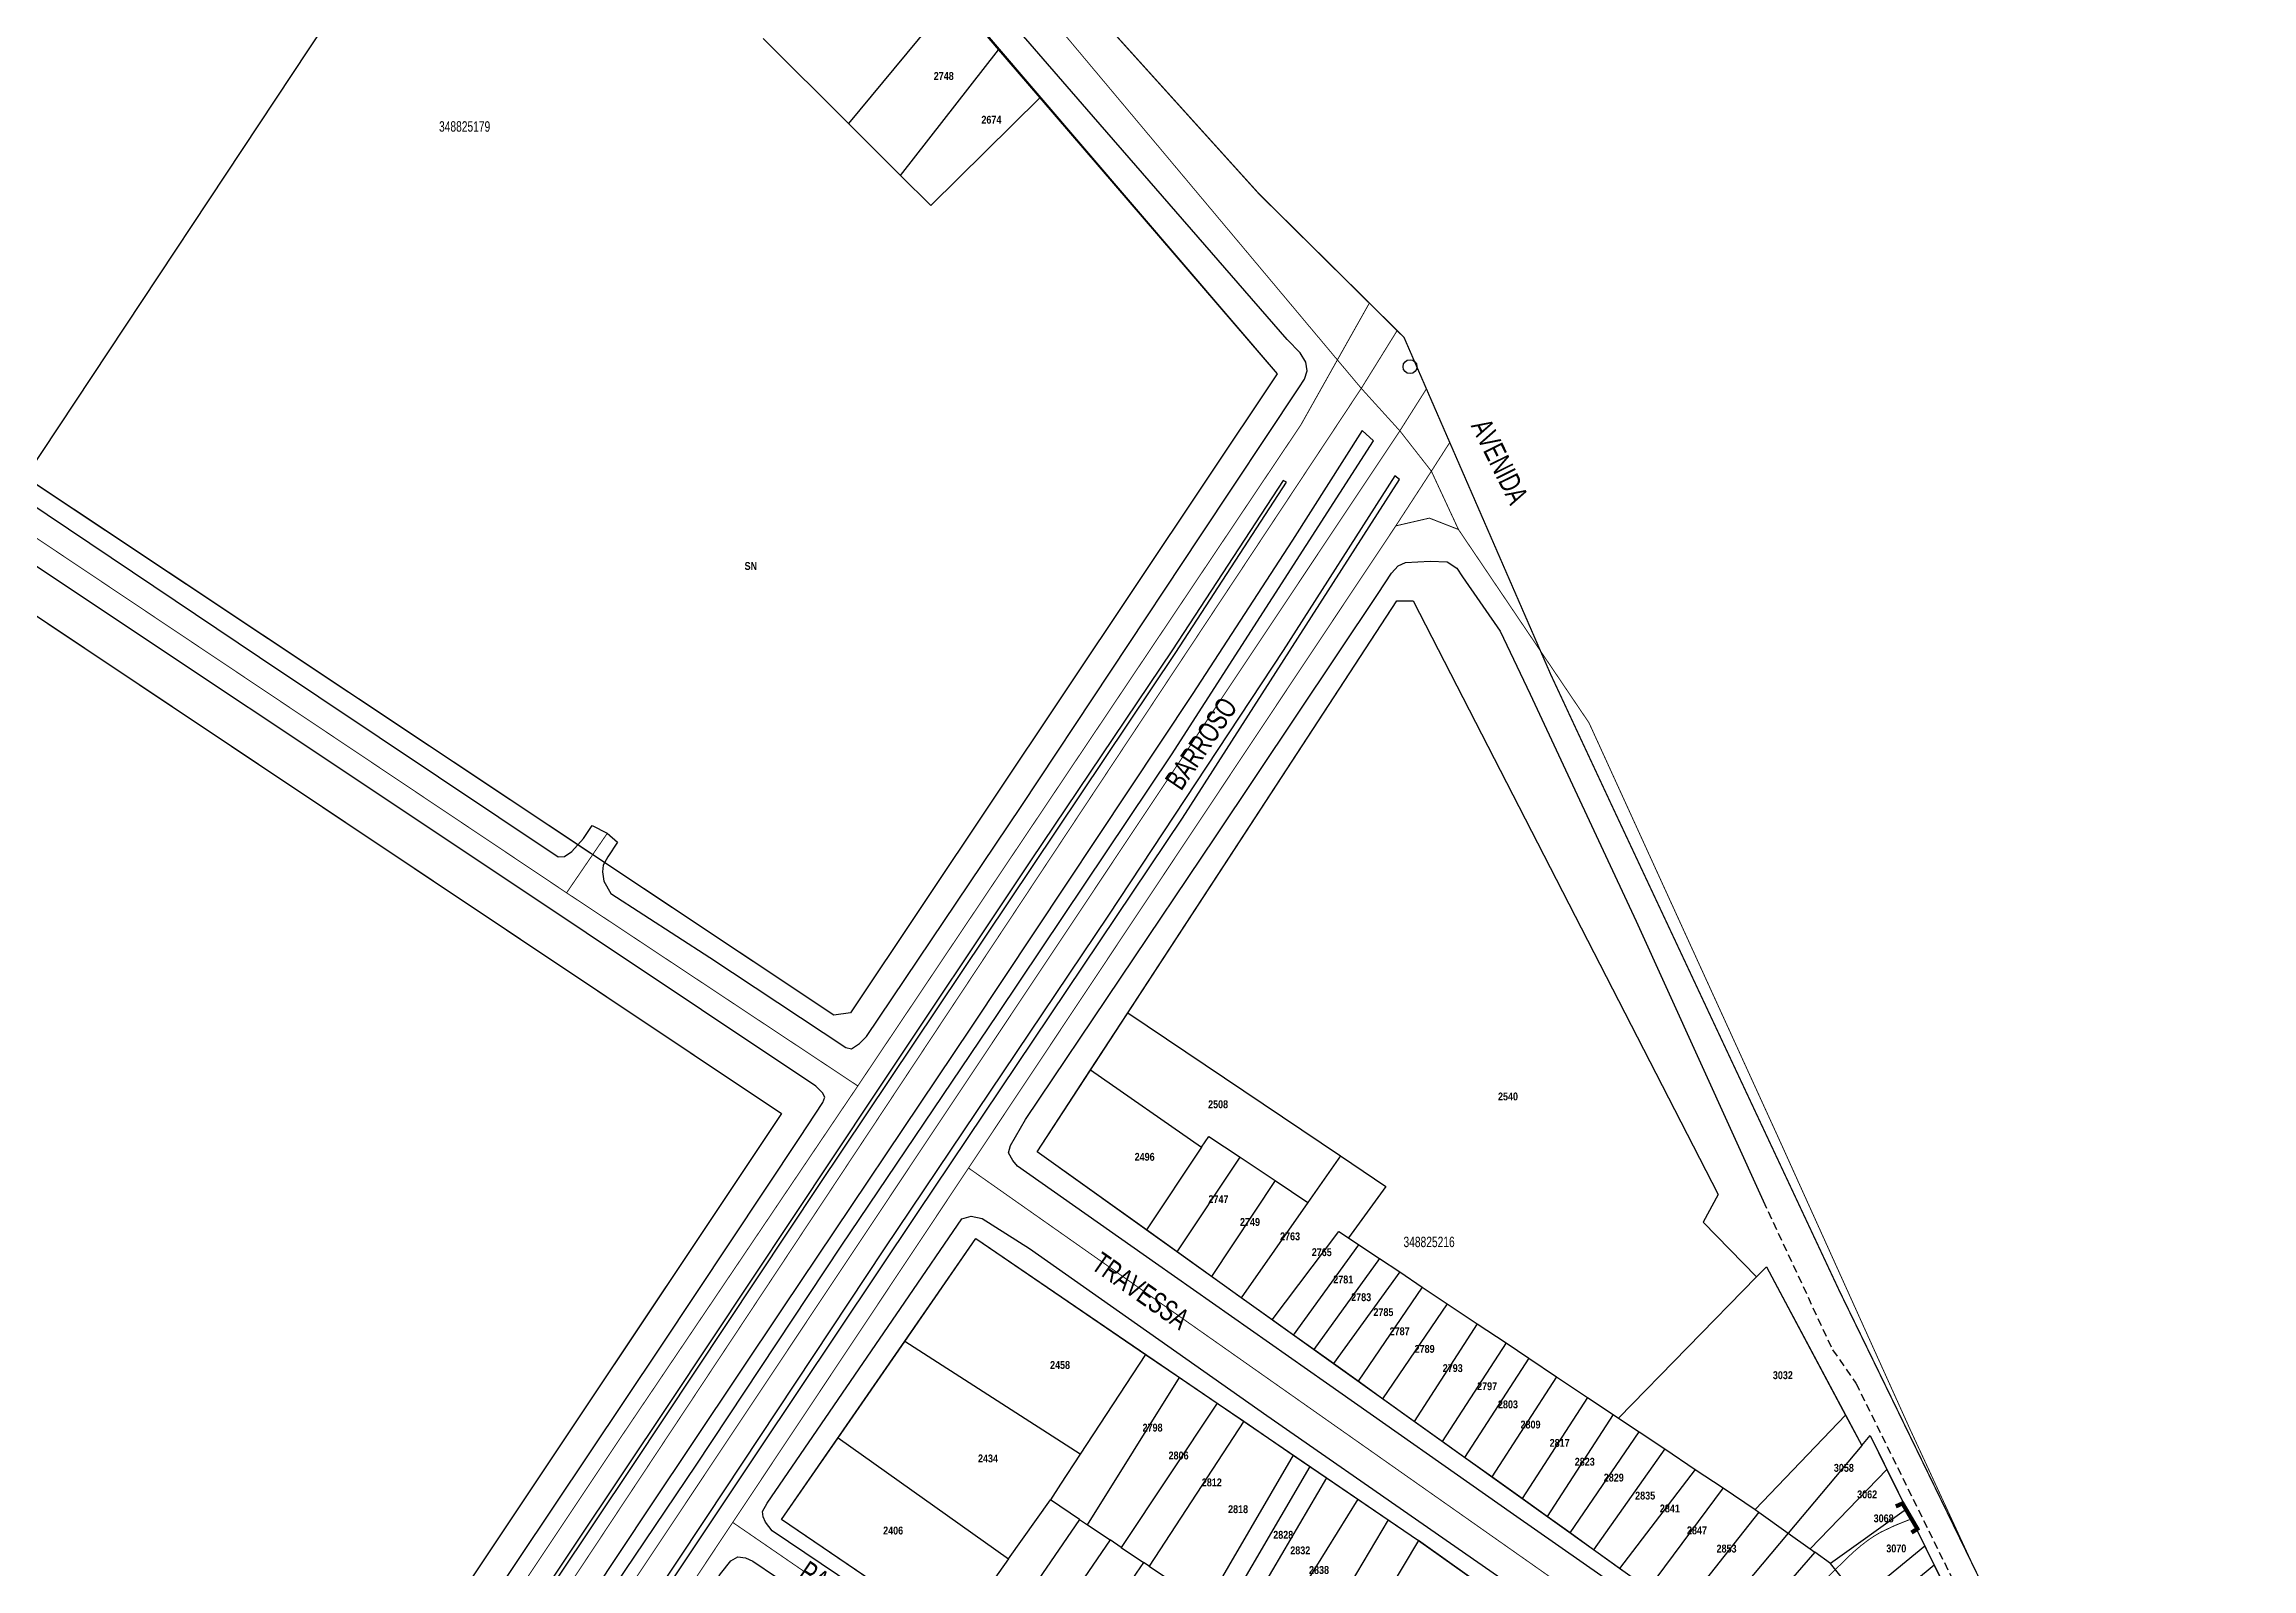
# Model space of a CAD drawing. Extents: x 203136 to 205923, y 4839890 to 4842982.
# Drawn here: x 205007.8 to 205430, y 4841901 to 4842192.4 of the extents above; entities that cross this region are included whole.
import ezdxf
from ezdxf.enums import TextEntityAlignment as Align

# ---------------------------------------------------------------- set-up
doc = ezdxf.new("R2010")
doc.units = 0
doc.header["$LTSCALE"] = 1.5
doc.header["$MEASUREMENT"] = 0
doc.linetypes.add('TRACO_15', pattern=[3, 2, -1])
for name, color, linetype in [('CD_MALHA_LOTES', 40, 'CONTINUOUS'), ('CD_TXT_QUADRA', 7, 'CONTINUOUS'), ('HD-CURSO-PERENE', 170, 'CONTINUOUS'), ('LM-LIM-SETOR-FISCAL', 7, 'CONTINUOUS'), ('RU-QUADRAS', 210, 'CONTINUOUS'), ('SV-EIXO-RUA-PAV', 20, 'CONTINUOUS'), ('SV-PONTE-BUEIRO', 249, 'CONTINUOUS'), ('SV-RUA-PAVIM-S-GUIA-C-GUIA', 7, 'CONTINUOUS'), ('SV-TXT-RUA-PAV-S-GUIA-C-GUIA', 7, 'CONTINUOUS'), ('Th_NmrPort', 1, 'CONTINUOUS')]:
    doc.layers.add(name, color=color, linetype=linetype)
doc.styles.add('ARIAL', font='ARIAL.TTF')
doc.styles.get("Standard").update_dxf_attribs({"font": 'swisscbo.ttf'})
doc.linetypes.add('Limite', pattern='A,20,-3,[130,ltypeshp.shx,S=6.35,R=0,X=0,Y=0],-3,20', length=46)

msp = doc.modelspace()

# ---------------------------------------------------------------- linework, layer by layer
at = {"layer": 'CD_MALHA_LOTES', "linetype": 'Continuous'}
for p, q in [((205064.83, 4842201.17), (205004.18, 4842109.63)), ((205181.46, 4842201.15), (205161.63, 4842177.21)), ((205181.95, 4842201.15), (205190.32, 4842191.3)), ((205145.29, 4842193.46), (205161.63, 4842177.21)), ((205171.54, 4842167.28), (205190.32, 4842191.3)), ((205190.32, 4842191.3), (205198.22, 4842182.1)), ((205198.22, 4842182.1), (205177.36, 4842161.54)), ((205198.22, 4842182.1), (205243.57, 4842129.35)), ((205161.63, 4842177.21), (205171.54, 4842167.28)), ((205177.36, 4842161.54), (205171.54, 4842167.28)), ((204885.67, 4842163.65), (205148.79, 4841988.01)), ((205243.57, 4842129.35), (205162, 4842007.25)), ((205158.81, 4842006.79), (205004.18, 4842109.63)), ((205215.04, 4842007.26), (205266.48, 4842085.97)), ((205266.48, 4842085.97), (205269.61, 4842085.97)), ((205269.61, 4842085.97), (205327.91, 4841972.55)), ((205162, 4842007.25), (205158.81, 4842006.79)), ((205207.91, 4841996.33), (205215.04, 4842007.26)), ((205215.04, 4842007.26), (205255.71, 4841979.9)), ((205197.69, 4841980.7), (205207.91, 4841996.33)), ((205207.91, 4841996.33), (205229.14, 4841981.56)), ((205148.79, 4841988.01), (204883.5, 4841590.47)), ((205218.59, 4841965.76), (205197.69, 4841980.7)), ((205229.14, 4841981.56), (205218.59, 4841965.76)), ((205229.14, 4841981.56), (205230.53, 4841983.64)), ((205230.53, 4841983.64), (205236.54, 4841979.64)), ((205224.46, 4841961.56), (205236.54, 4841979.64)), ((205236.54, 4841979.64), (205243.23, 4841975.18)), ((205255.71, 4841979.9), (205249.48, 4841971.02)), ((205255.71, 4841979.9), (205264.38, 4841974.07)), ((205243.23, 4841975.18), (205231.01, 4841956.88)), ((205243.23, 4841975.18), (205249.48, 4841971.02)), ((205264.38, 4841974.07), (205257.26, 4841964.23)), ((205327.91, 4841972.55), (205325.08, 4841967.24)), ((205249.48, 4841971.02), (205236.71, 4841952.81)), ((205172.39, 4841944.46), (205185.98, 4841964.09)), ((205185.98, 4841964.09), (205218.43, 4841941.97)), ((205224.46, 4841961.56), (205218.59, 4841965.76)), ((205242.62, 4841948.59), (205255.41, 4841965.47)), ((205255.41, 4841965.47), (205257.26, 4841964.23)), ((205257.26, 4841964.23), (205259.24, 4841962.91)), ((205325.08, 4841967.24), (205335.24, 4841956.77)), ((205231.01, 4841956.88), (205224.46, 4841961.56)), ((205246.73, 4841945.65), (205259.24, 4841962.91)), ((205263.19, 4841960.27), (205250.6, 4841942.88)), ((205259.24, 4841962.91), (205263.19, 4841960.27)), ((205263.19, 4841960.27), (205267.02, 4841957.72)), ((205236.71, 4841952.81), (205231.01, 4841956.88)), ((205267.02, 4841957.72), (205254.34, 4841940.21)), ((205267.02, 4841957.72), (205271.35, 4841954.83)), ((205335.24, 4841956.77), (205308.89, 4841929.79)), ((205335.24, 4841956.77), (205337.14, 4841958.71)), ((205337.14, 4841958.71), (205352.27, 4841930.35)), ((205242.62, 4841948.59), (205236.71, 4841952.81)), ((205271.35, 4841954.83), (205259.07, 4841936.83)), ((205276.1, 4841951.66), (205263.71, 4841933.51)), ((205271.35, 4841954.83), (205276.1, 4841951.66)), ((205276.1, 4841951.66), (205281.85, 4841947.82)), ((205246.73, 4841945.65), (205242.62, 4841948.59)), ((205281.85, 4841947.82), (205269.78, 4841929.17)), ((205281.85, 4841947.82), (205287.36, 4841944.15)), ((205159.63, 4841926.02), (205172.39, 4841944.46)), ((205205.95, 4841922.9), (205172.39, 4841944.46)), ((205250.6, 4841942.88), (205246.73, 4841945.65)), ((205254.34, 4841940.21), (205250.6, 4841942.88)), ((205287.36, 4841944.15), (205275.17, 4841925.32)), ((205287.36, 4841944.15), (205291.73, 4841941.23)), ((205218.43, 4841941.97), (205205.95, 4841922.9)), ((205218.43, 4841941.97), (205224.94, 4841937.53)), ((205259.07, 4841936.83), (205254.34, 4841940.21)), ((205291.73, 4841941.23), (205279.44, 4841922.26)), ((205291.73, 4841941.23), (205297.03, 4841937.7)), ((205207.32, 4841909.41), (205224.94, 4841937.53)), ((205224.94, 4841937.53), (205232.1, 4841932.65)), ((205263.71, 4841933.51), (205259.07, 4841936.83)), ((205297.03, 4841937.7), (205284.63, 4841918.55)), ((205297.03, 4841937.7), (205302.94, 4841933.75)), ((205232.1, 4841932.65), (205213.79, 4841905.08)), ((205232.1, 4841932.65), (205237.21, 4841929.18)), ((205269.78, 4841929.17), (205263.71, 4841933.51)), ((205302.94, 4841933.75), (205290.42, 4841914.42)), ((205307.84, 4841930.49), (205295.21, 4841910.99)), ((205302.94, 4841933.75), (205307.84, 4841930.49)), ((205307.84, 4841930.49), (205308.89, 4841929.79)), ((205352.27, 4841930.35), (205335, 4841912.36)), ((205352.27, 4841930.35), (205355.36, 4841924.57)), ((205148.83, 4841910.43), (205159.63, 4841926.02)), ((205159.63, 4841926.02), (205192.24, 4841902.91)), ((205237.21, 4841929.18), (205219.1, 4841901.51)), ((205237.21, 4841929.18), (205246.66, 4841922.73)), ((205275.17, 4841925.32), (205269.78, 4841929.17)), ((205299.59, 4841907.86), (205312.82, 4841927.16)), ((205308.89, 4841929.79), (205312.82, 4841927.16)), ((205312.82, 4841927.16), (205317.71, 4841923.9)), ((205355.36, 4841924.57), (205356.96, 4841926.48)), ((205356.96, 4841926.48), (205360.18, 4841919.96)), ((205205.95, 4841922.9), (205202.19, 4841917.16)), ((205246.66, 4841922.73), (205230.04, 4841894.17)), ((205246.66, 4841922.73), (205249.86, 4841920.55)), ((205279.44, 4841922.26), (205275.17, 4841925.32)), ((205284.63, 4841918.55), (205279.44, 4841922.26)), ((205317.71, 4841923.9), (205304.1, 4841904.64)), ((205317.71, 4841923.9), (205323.55, 4841920)), ((205355.36, 4841924.57), (205341.31, 4841907.82)), ((205249.86, 4841920.55), (205233.21, 4841892.04)), ((205253.04, 4841918.39), (205236.31, 4841889.96)), ((205249.86, 4841920.55), (205253.04, 4841918.39)), ((205253.04, 4841918.39), (205259.01, 4841914.32)), ((205290.42, 4841914.42), (205284.63, 4841918.55)), ((205323.55, 4841920), (205309.08, 4841901.08)), ((205323.55, 4841920), (205328.87, 4841916.45)), ((205345.54, 4841904.78), (205360.18, 4841919.96)), ((205360.18, 4841919.96), (205363.91, 4841912.42)), ((205192.24, 4841902.91), (205200.23, 4841914.17)), ((205202.19, 4841917.16), (205200.23, 4841914.17)), ((205205.82, 4841910.42), (205200.23, 4841914.17)), ((205259.01, 4841914.32), (205241.54, 4841886.22)), ((205259.01, 4841914.32), (205264.85, 4841910.34)), ((205295.21, 4841910.99), (205290.42, 4841914.42)), ((205328.87, 4841916.45), (205314.52, 4841897.19)), ((205328.87, 4841916.45), (205335, 4841912.36)), ((205181.71, 4841888.07), (205148.83, 4841910.43)), ((205205.82, 4841910.42), (205187.67, 4841884.02)), ((205205.82, 4841910.42), (205207.32, 4841909.41)), ((205207.32, 4841909.41), (205211.66, 4841906.5)), ((205264.85, 4841910.34), (205247.79, 4841881.75)), ((205264.85, 4841910.34), (205270.63, 4841906.39)), ((205299.59, 4841907.86), (205295.21, 4841910.99)), ((205335.72, 4841911.84), (205320.67, 4841892.79)), ((205335, 4841912.36), (205335.72, 4841911.84)), ((205335.72, 4841911.84), (205341.31, 4841907.82)), ((205363.91, 4841912.42), (205349.37, 4841902.03)), ((205363.91, 4841912.42), (205367.43, 4841905.32)), ((205211.66, 4841906.5), (205193.49, 4841880.06)), ((205213.79, 4841905.08), (205211.66, 4841906.5)), ((205213.79, 4841905.08), (205218.05, 4841902.22)), ((205270.63, 4841906.39), (205253.46, 4841877.7)), ((205276.17, 4841902.47), (205270.63, 4841906.39)), ((205304.1, 4841904.64), (205299.59, 4841907.86)), ((205341.31, 4841907.82), (205325.61, 4841889.11)), ((205341.31, 4841907.82), (205345.54, 4841904.78)), ((205345.54, 4841904.78), (205346.38, 4841904.18)), ((205367.43, 4841905.32), (205354.93, 4841895.05)), ((205367.43, 4841905.32), (205369.23, 4841901.67)), ((205192.24, 4841902.91), (205181.71, 4841888.07)), ((205218.05, 4841902.22), (205199.85, 4841875.74)), ((205219.1, 4841901.51), (205218.05, 4841902.22)), ((205219.1, 4841901.51), (205224.15, 4841898.12)), ((205288.56, 4841893.67), (205276.17, 4841902.47)), ((205309.08, 4841901.08), (205304.1, 4841904.64)), ((205314.52, 4841897.19), (205309.08, 4841901.08)), ((205346.38, 4841904.18), (205330.25, 4841885.66)), ((205349.37, 4841902.03), (205346.38, 4841904.18)), ((205354.93, 4841895.05), (205349.37, 4841902.03)), ((205369.23, 4841901.67), (205357.41, 4841891.94)), ((205369.23, 4841901.67), (205372.4, 4841895.28))]:
    msp.add_line(p, q, dxfattribs=at)
at = {"layer": 'HD-CURSO-PERENE', "const_width": 0.18}
msp.add_lwpolyline([(205334.67, 4841888.71), (205335.781399, 4841889.731215), (205336.949641, 4841890.674028), (205339.403989, 4841892.39688), (205340.760559, 4841893.275161), (205342.024286, 4841894.085741), (205343.278017, 4841894.90985), (205344.91, 4841896.06), (205347.239207, 4841897.949167), (205348.355905, 4841898.953745), (205349.447681, 4841899.985706), (205350.769908, 4841901.281987), (205352.914657, 4841903.377864), (205354.019614, 4841904.39414), (205355.206399, 4841905.405005), (205356.39737, 4841906.325724), (205357.635148, 4841907.177885), (205359, 4841907.99), (205361.711884, 4841909.267208), (205363.105187, 4841909.830859), (205364.502197, 4841910.382927)], dxfattribs=at)
at = {"layer": 'LM-LIM-SETOR-FISCAL', "linetype": 'Limite', "ltscale": 0.1, "flags": 128}
msp.add_lwpolyline([(203469.377234, 4841362.89061, 0.25, 0.25, 0), (203519.491753, 4841421.251163, 0.25, 0.25, 0), (203539.040039, 4841445.453803, 0.25, 0.25, 0), (203552.611299, 4841461.387824, 0.25, 0.25, 0), (203566.238133, 4841484.68956, 0.25, 0.25, 0), (203609.99, 4841529.19, 0.25, 0.25, 0), (203632, 4841555.03, 0.25, 0.25, 0), (203660.44, 4841587.64, 0.25, 0.25, 0), (203674.06, 4841602.04, 0.25, 0.25, 0), (203710.04, 4841645.13, 0.25, 0.25, 0), (203742.06, 4841682.63, 0.25, 0.25, 0), (203749.59, 4841692.3, 0.25, 0.25, 0), (203765.8, 4841714.59, 0.25, 0.25, 0), (203770.437717, 4841723.305383, 0.25, 0.25, 0), (203714.413653, 4841762.64358, 0.25, 0.25, 0), (203723.585168, 4841777.541949, 0.25, 0.25, 0), (203744.064325, 4841808.260684, 0.25, 0.25, 0), (203754.769339, 4841823.620052, 0.25, 0.25, 0), (203763.612611, 4841832.928759, 0.25, 0.25, 0), (203773.572638, 4841842.432366, 0.25, 0.25, 0), (203784.091768, 4841852.942481, 0.25, 0.25, 0), (203799.86552, 4841866.904972, 0.25, 0.25, 0), (203809.371409, 4841877.624378, 0.25, 0.25, 0), (203820.293068, 4841888.950542, 0.25, 0.25, 0), (203834.046268, 4841882.073942, 0.25, 0.25, 0), (204046.7661, 4842201.182221, 0.25, 0.25, 0), (204178.512752, 4842399.235913, 0.25, 0.25, 0), (204339.269682, 4842642.311478, 0.25, 0.25, 0), (204394.703106, 4842727.956118, 0.25, 0.25, 0), (204455.679872, 4842818.312599, 0.25, 0.25, 0), (204552.409898, 4842958.280115, 0.18, 0.18, 0), (204552.411197, 4842958.281995, 0.25, 0.25, 0), (204552.409898, 4842958.280115, 0.25, 0.25, 0), (204552.41, 4842958.28, 0.25, 0.25, 0), (204636.88, 4842865.48, 0.25, 0.25, 0), (204802.20702, 4842671.508044, 0.25, 0.25, 0), (204837.727029, 4842630.149129, 0.25, 0.25, 0), (205008.271732, 4842430.409897, 0.25, 0.25, 0), (205138.673959, 4842279.328213, 0.25, 0.25, 0), (205174.437256, 4842238.699161, 0.25, 0.25, 0), (205203.631784, 4842204.152303, 0.25, 0.25, 0), (205240.124945, 4842163.766539, 0.25, 0.25, 0), (205267.85, 4842136.34, 0.25, 0.25, 0), (205295.915353, 4842071.881893, 0.25, 0.25, 0), (205307.647026, 4842046.742594, 0.25, 0.25, 0), (205351.13, 4841954.04, 0.25, 0.25, 0), (205379.26, 4841896.27, 0.25, 0.25, 0), (205405.061808, 4841844.580735, 0.25, 0.25, 0), (205438.77, 4841777.24, 0.25, 0.25, 0), (205460.65, 4841701.79, 0.25, 0.25, 0), (205500.37, 4841613.55, 0.25, 0.25, 0), (205574.15, 4841463.73, 0.25, 0.25, 0), (205576.19, 4841458.65, 0.25, 0.25, 0), (205586.52, 4841433.19, 0.25, 0.25, 0), (205615.29, 4841364.14, 0.25, 0.25, 0), (205647.73668, 4841231.470751, 0.25, 0.25, 0), (205655.460047, 4841210.753747, 0.25, 0.25, 0), (205675.209194, 4841159.41187, 0.25, 0.25, 0), (205690.04619, 4841124.071091, 0.25, 0.25, 0), (205704.679922, 4841088.324092, 0.25, 0.25, 0), (205713.35, 4841065.22, 0.25, 0.25, 0), (205719.94, 4841049.35, 0.25, 0.25, 0), (205719.957412, 4841049.304741, 0, 0, 0), (205790.360912, 4840892.191443, 0, 0, 0)], format="xyseb", dxfattribs=at)
at = {"layer": 'LM-LIM-SETOR-FISCAL'}
msp.add_lwpolyline([(204552.409898, 4842958.280115, 0.25, 0.25, 0), (204552.41, 4842958.28, 0.25, 0.25, 0), (204636.88, 4842865.48, 0.25, 0.25, 0), (204802.20702, 4842671.508044, 0.25, 0.25, 0), (204837.727029, 4842630.149129, 0.25, 0.25, 0), (205008.271732, 4842430.409897, 0.25, 0.25, 0), (205138.673959, 4842279.328213, 0.25, 0.25, 0), (205174.437256, 4842238.699161, 0.25, 0.25, 0), (205203.631784, 4842204.152303, 0.25, 0.25, 0), (205240.124945, 4842163.766539, 0.25, 0.25, 0), (205267.85, 4842136.34, 0.25, 0.25, 0)], format="xyseb", dxfattribs=at)
at = {"layer": 'RU-QUADRAS', "color": 6, "linetype": 'Continuous'}
for points in [[(204904.2, 4842176.13), (205018.26, 4842350.89), (205015.04, 4842360.33), (205026.04, 4842375.46), (205033.36, 4842373.14), (205051.03, 4842354.22), (205243.57, 4842129.35), (205162, 4842007.25), (205158.81, 4842006.79)], [(204619.94, 4841766.39), (204636.88, 4841793.15), (204885.67, 4842163.65), (205148.79, 4841988.01), (204883.5, 4841590.47), (204620.79, 4841764.69)], [(205197.69, 4841980.7), (205266.48, 4842085.97), (205269.61, 4842085.97), (205327.91, 4841972.55), (205325.08, 4841967.24), (205335.24, 4841956.77), (205337.14, 4841958.71), (205355.36, 4841924.57), (205356.96, 4841926.48), (205386.39, 4841867.02), (205383.75, 4841865.05), (205389.63, 4841856.54), (205380, 4841849.97), (205374.15, 4841857.87), (205372.85, 4841856.9), (205367.89, 4841863.16), (205364.31, 4841860.31), (205320.67, 4841892.79)], [(205148.83, 4841910.43), (205185.98, 4841964.09), (205270.63, 4841906.39), (205311.75, 4841877.21), (205312, 4841875.13), (205275.29, 4841824.43)]]:
    msp.add_lwpolyline(points, close=True, dxfattribs=at)
at = {"layer": 'SV-EIXO-RUA-PAV', "const_width": 0.18, "flags": 128}
for points in [[(204850.58, 4842201.17), (204868.96, 4842189.55), (204883.26, 4842180.31), (205107.72, 4842030.19), (205163.41, 4841993.28)], [(205197.12, 4842201.16), (205255.11, 4842132.04), (205259.68, 4842126.6), (205267.05, 4842118.48), (205273.08, 4842110.77), (205278.26, 4842099.63), (205303.22, 4842062.68)], [(205278.26, 4842099.63), (205272.7, 4842101.8), (205266.28, 4842100.32)], [(205303.22, 4842062.68), (205339.74, 4841982.71), (205364.62, 4841927.64), (205378.28, 4841898.15), (205397.7, 4841855.82), (205406.74, 4841836.04), (205422.05, 4841808.88)], [(205107.72, 4842030.19), (205115.51, 4842041.58)], [(205184.58, 4841977.59), (205320.69, 4841881.92), (205376.97, 4841841.91), (205422.05, 4841808.88)], [(205139.49, 4841909.86), (205271.86, 4841818.91), (205275.06, 4841816.72), (205408.37, 4841725.12)]]:
    msp.add_lwpolyline(points, dxfattribs=at)
at = {"layer": 'SV-EIXO-RUA-PAV', "const_width": 0.18}
for points in [[(204636.86, 4841204.43), (204699.45, 4841298.22), (204704.17, 4841305.29), (204745.53, 4841367.36), (204793.01, 4841439.46), (204884.46, 4841576.03), (204918.82, 4841626.89), (204956.25, 4841683.7), (204996.56, 4841744.09), (205048.95, 4841822.51), (205118.53, 4841926.78), (205163.41, 4841993.28), (205248.14, 4842119.64), (205255.11, 4842132.04), (205261.221997, 4842142.89664)], [(205266.535854, 4842137.639997), (205259.68, 4842126.6), (204976.4, 4841698.8)], [(205272.133001, 4842126.503169), (205267.05, 4842118.48), (204899.04, 4841566.14), (204880.01, 4841537.06), (204844.13, 4841481.85), (204808.44, 4841429.6), (204781.62, 4841388.98), (204743.37, 4841332.39), (204695.26, 4841259.44), (204636.86, 4841172.49)], [(205276.595587, 4842116.253883), (205273.08, 4842110.77), (205266.28, 4842100.32), (205184.58, 4841977.59), (205139.49, 4841909.86), (205092.47, 4841839.22), (205050.71, 4841776.49), (204999.21, 4841699.15), (204906.75, 4841561.15), (204883.68, 4841526.38), (204855.81, 4841484.01), (204815.89, 4841424.13), (204793.84, 4841391.05), (204727.29, 4841291.39), (204721.96, 4841283.23), (204636.8618, 4841156.9988)]]:
    msp.add_lwpolyline(points, dxfattribs=at)
at = {"layer": 'SV-PONTE-BUEIRO', "const_width": 0.8}
msp.add_lwpolyline([(205361.89, 4841912.92), (205363.17, 4841913.49), (205366.01, 4841908.64), (205364.89, 4841907.91)], dxfattribs=at)
at = {"layer": 'SV-RUA-PAVIM-S-GUIA-C-GUIA'}
for points in [[(204915.44, 4842201.16), (204911.26, 4842194.13), (204910.62, 4842193.72), (204901.74, 4842199.13), (204900.82, 4842199.39), (204900.03, 4842199.02), (204898.57, 4842197.37), (204889.26, 4842183.55), (204889.07, 4842182.29), (204889.56, 4842181.32), (204898.47, 4842175.49), (204992.21, 4842113.3), (205049.01, 4842075.25), (205106.12, 4842037.09), (205107.34, 4842037.12), (205108.74, 4842038.09), (205110.93, 4842040.54), (205112.58, 4842043.06), (205115.51, 4842041.58), (205117.46, 4842039.84)], [(205117.46, 4842039.84), (205115.61, 4842037.06), (205114.74, 4842035.45), (205114.59, 4842034.17), (205114.85, 4842032.43), (205116.2, 4842030.06), (205135.14, 4842017.81), (205161.12, 4842000.65), (205162.23, 4842000.39), (205163.7, 4842001.36), (205165.04, 4842002.73), (205194.64, 4842046.7), (205228.91, 4842098.4), (205247.76, 4842126.68), (205248.84, 4842128.34), (205249.35, 4842129.93), (205249.09, 4842131.6), (205247.97, 4842133.37), (205245.5, 4842135.96), (205207.23, 4842179.99), (205188.87, 4842201.16)], [(205050.52, 4841831.06), (205125.82, 4841943.53), (205152.34, 4841983.42), (205156.7, 4841990.11), (205157.1, 4841991.13), (205156.66, 4841991.99), (205155.38, 4841993.26), (205089.61, 4842037.13), (205004.27, 4842093.98), (204887.05, 4842172), (204885.85, 4842172.69), (204884.72, 4842172.79), (204883.83, 4842171.78), (204876.31, 4842160.29), (204805.81, 4842054.09), (204733.55, 4841945.58), (204684.51, 4841871.22)], [(205318.8, 4841890.4), (205288.81, 4841911.4), (205253.05, 4841936.46), (205220.36, 4841959.39), (205193.93, 4841977.96), (205193.04, 4841979.03), (205192.23, 4841980.48), (205192.61, 4841981.87), (205195.49, 4841986.89), (205231.83, 4842040.88), (205262.9, 4842087.4), (205265.48, 4842091.25), (205266.7, 4842092.7), (205268.16, 4842093.33), (205272.84, 4842093.56), (205276.07, 4842093.44), (205277.97, 4842092.25), (205279.02, 4842090.55), (205286.26, 4842080.17), (205292, 4842068.15), (205312.24, 4842024.76), (205336.54, 4841971.29)], [(205273.97, 4841822.8), (205268.51, 4841826.19), (205210.21, 4841865.75), (205159.51, 4841899.83), (205147.06, 4841908.26), (205145.76, 4841909.93), (205145.3, 4841910.91), (205145.18, 4841911.92), (205146.09, 4841913.53), (205172.39, 4841951.94), (205183.3, 4841967.87), (205185.07, 4841968.4), (205187.16, 4841967.97), (205196.21, 4841962.18), (205241.64, 4841930.28), (205301.42, 4841888.77), (205314.48, 4841879.31)], [(205101.83, 4841840.12), (205100.8, 4841841.92), (205100.72, 4841843.57), (205101.19, 4841844.79), (205113.96, 4841863.9), (205137.16, 4841900.04), (205139.14, 4841902.5), (205140.49, 4841903.26), (205141.94, 4841903.12), (205143.33, 4841902.46), (205175.01, 4841881.03), (205217.41, 4841852.15), (205268.6, 4841817.05)]]:
    msp.add_lwpolyline(points, dxfattribs=at)
at = {"layer": 'SV-RUA-PAVIM-S-GUIA-C-GUIA', "linetype": 'Continuous'}
for points in [[(205109.06, 4841886.02), (205132.5, 4841920.83), (205160.25, 4841962.65), (205190.26, 4842007.13), (205223.37, 4842056.56), (205262.01, 4842116.58), (205259.87, 4842118.52), (205246.51, 4842097.61), (205227.32, 4842068.07), (205185.09, 4842004.54), (205149.05, 4841950.9), (205123.61, 4841912.84), (205073.73, 4841837.74)], [(205053.53, 4841789.13), (205018.9, 4841737.77), (204968.15, 4841661.58), (204929.35, 4841603.55), (204910.99, 4841576.34), (204912.1, 4841575.96), (204931.94, 4841605.54), (204979.5, 4841676.73), (205026.33, 4841746.16), (205054.77, 4841788.69), (205110.25, 4841872.29), (205144.42, 4841923.51), (205174.89, 4841969.06), (205225.5, 4842044.47), (205267.01, 4842109.15), (205266.07, 4842109.86), (205244.73, 4842076.5), (205211.32, 4842025.9), (205168.45, 4841962.13), (205134.38, 4841910.83), (205104.64, 4841866.01), (205080.33, 4841829.99), (205053.53, 4841789.13)], [(205083.76, 4841865.93), (205120.52, 4841920.91), (205155.96, 4841974.24), (205224.2, 4842076.09), (205245.39, 4842108.69), (205244.76, 4842109), (205223.61, 4842076.61), (205196.41, 4842036.32), (205166.69, 4841991.69), (205127.33, 4841932.61), (205082.17, 4841864.98)]]:
    msp.add_lwpolyline(points, dxfattribs=at)
at = {"layer": 'SV-RUA-PAVIM-S-GUIA-C-GUIA', "linetype": 'TRACO_15', "ltscale": 0.5}
msp.add_lwpolyline([(205336.54, 4841971.29), (205349.8, 4841942.86), (205354.26, 4841936.48), (205373.03, 4841898.41), (205391.44, 4841860.07)], dxfattribs=at)
at = {"layer": 'SV-RUA-PAVIM-S-GUIA-C-GUIA'}
msp.add_circle((205269, 4842130.74, 17.040001), 1.33, dxfattribs=at)

# ---------------------------------------------------------------- texts
at = {"layer": 'CD_TXT_QUADRA', "linetype": 'Continuous', "style": 'ARIAL', "width": 0.7}
for s, p in [('348825179', (205083.330853, 4842175.653712)), ('348825216', (205267.75, 4841962.47))]:
    msp.add_text(s, height=2, dxfattribs=at).set_placement(p)
at = {"layer": 'SV-TXT-RUA-PAV-S-GUIA-C-GUIA', "style": 'ARIAL', "width": 0.7}
for s, rotation, p in [('AVENIDA', 296.25483683, (205280.583222, 4842119.457516)), ('BARROSO', 56, (205225.243371, 4842049.511232)), ('TRAVESSA', 325, (205207.83, 4841958.46)), ('PASSAGEM', 326, (205151.81, 4841899.41))]:
    msp.add_text(s, height=4, rotation=rotation, dxfattribs=at).set_placement(p)
at = {"layer": 'Th_NmrPort', "color": 1}
for s, p in [('2748', (205177.928554, 4842186.297271)), ('2674', (205187.038554, 4842177.937271)), ('SN', (205141.758554, 4842092.647271)), ('2508', (205230.388554, 4841989.777271)), ('2540', (205285.818554, 4841991.267271)), ('2496', (205216.338554, 4841979.727271)), ('2747', (205230.458554, 4841971.637271)), ('2749', (205236.488554, 4841967.277271)), ('2763', (205244.148554, 4841964.537271)), ('2765', (205250.208554, 4841961.507271)), ('2781', (205254.318554, 4841956.287271)), ('2783', (205257.748554, 4841952.907271)), ('2785', (205261.998554, 4841950.047271)), ('2787', (205265.098554, 4841946.387271)), ('2789', (205269.878554, 4841943.027271)), ('2458', (205200.168554, 4841939.947271)), ('2793', (205275.248554, 4841939.347271)), ('3032', (205338.378554, 4841937.997271)), ('2797', (205281.828554, 4841935.887271)), ('2803', (205285.808554, 4841932.417271)), ('2798', (205217.858554, 4841927.977271)), ('2809', (205290.128554, 4841928.567271)), ('2817', (205295.698554, 4841925.057271)), ('2434', (205186.388554, 4841922.087271)), ('2806', (205222.828554, 4841922.647271)), ('2823', (205300.498554, 4841921.457271)), ('2812', (205229.188554, 4841917.507271)), ('2829', (205306.048554, 4841918.427271)), ('3058', (205350.038554, 4841920.287271)), ('2818', (205234.208554, 4841912.387271)), ('2835', (205312.048554, 4841914.987271)), ('2841', (205316.768554, 4841912.527271)), ('3062', (205354.498554, 4841915.217271)), ('2406', (205168.248554, 4841908.307271)), ('2847', (205321.958554, 4841908.347271)), ('3068', (205357.648554, 4841910.637271)), ('2828', (205242.838554, 4841907.487271)), ('2832', (205246.098554, 4841904.517271)), ('2853', (205327.608554, 4841904.857271)), ('3070', (205360.068554, 4841904.887271)), ('2838', (205249.688554, 4841900.767271))]:
    msp.add_text(s, height=1.5, dxfattribs=at).set_placement(p, align=Align.MIDDLE_LEFT)

doc.saveas('drawing.dxf')
